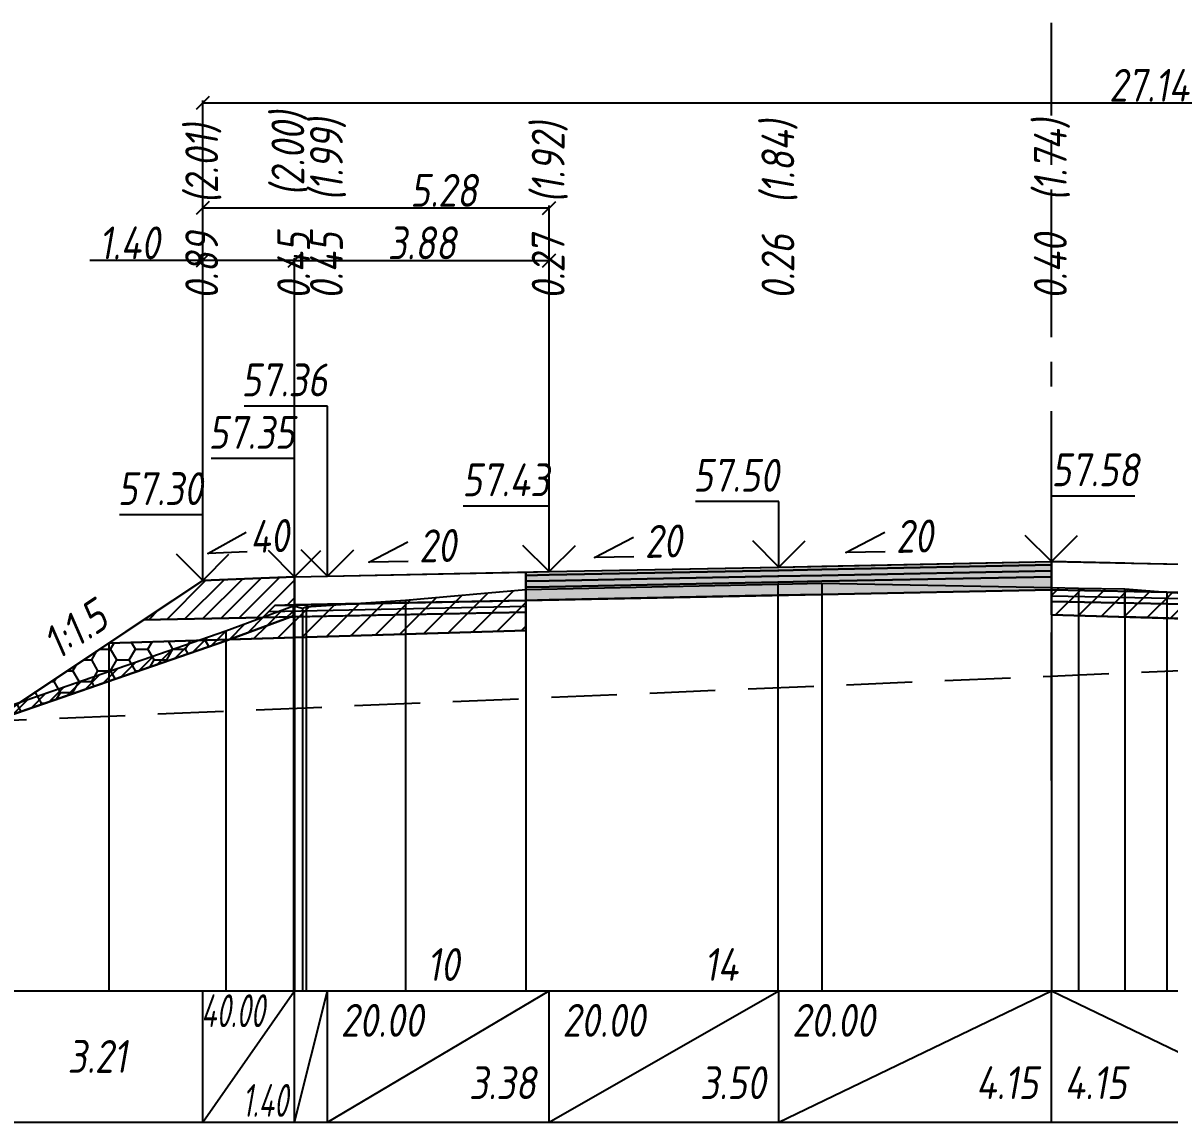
# Model space of a CAD drawing. Extents: x -717 to 1451, y -133302 to 233.
# Drawn here: x 110 to 197.3, y -69966 to -69882.3 of the extents above; entities that cross this region are included whole.
import ezdxf
from ezdxf.enums import TextEntityAlignment as Align

# ---------------------------------------------------------------- set-up
doc = ezdxf.new("R2010")
doc.units = 0
doc.linetypes.add('осевая2', pattern=[1.125, 0.75, -0.125, 0.125, -0.125])
doc.linetypes.add('штриховая', pattern=[0.75, 0.5, -0.25])
for name, color, linetype in [('Интерполированный поперечник', 2, 'Continuous'), ('Код_514', 1, 'Continuous'), ('Контур_0', 7, 'Continuous'), ('Контур_2521', 7, 'Continuous'), ('Контур_2564', 7, 'Continuous'), ('Контур_2660', 7, 'Continuous'), ('Контур_2665', 7, 'Continuous'), ('Контур_400', 7, 'Continuous'), ('Контур_508', 7, 'Continuous'), ('Контур_512', 7, 'Continuous'), ('Контур_513', 7, 'Continuous'), ('Красный поперечник', 1, 'Continuous'), ('Объём_2501', 7, 'Continuous'), ('Объём_2564', 7, 'Continuous'), ('Объём_2650', 7, 'Continuous'), ('Объём_2660', 7, 'Continuous'), ('Объём_2661', 7, 'Continuous'), ('Объём_2665', 7, 'Continuous'), ('Объём_2666', 7, 'Continuous'), ('Объём_2753', 7, 'Continuous'), ('Ось', 1, 'осевая2'), ('Откосы', 7, 'Continuous'), ('Отметки покрытия', 7, 'Continuous'), ('Рабочие отметки', 7, 'Continuous'), ('Рабочие отметки доп.', 7, 'Continuous'), ('Слои выравнивания', 7, 'Continuous'), ('Таблица', 7, 'Continuous'), ('Уклоны проезжей части', 7, 'Continuous'), ('Черный поперечник', 3, 'Continuous')]:
    doc.layers.add(name, color=color, linetype=linetype)
for name, color, linetype, true_color in [('Контур_2540', 2, 'Continuous', 0xffff00), ('Контур_2560', 2, 'Continuous', 0xffff00), ('Контур_2561', 7, 'Continuous', 0xff8040), ('Контур_2562', 3, 'Continuous', 0x00ff00), ('Контур_2563', 7, 'Continuous', 0xff8000), ('Контур_2570', 7, 'Continuous', 0x80ff00), ('Контур_2725', 7, 'Continuous', 0x323232), ('Контур_2736', 4, 'Continuous', 0x00ffff), ('Контур_2760', 7, 'Continuous', 0x323232), ('Контур_2761', 7, 'Continuous', 0x323232), ('Контур_2762', 7, 'Continuous', 0x323232), ('Контур_2763', 7, 'Continuous', 0x323232), ('Контур_402', 7, 'Continuous', 0xff6464), ('Контур_703', 4, 'Continuous', 0x00ffff), ('Объём_2500', 7, 'Continuous', 0xc0c0c0), ('Объём_2520', 7, 'Continuous', 0x80ffff), ('Объём_2540', 2, 'Continuous', 0xffff00), ('Объём_2560', 2, 'Continuous', 0xffff00), ('Объём_2561', 7, 'Continuous', 0xff8040), ('Объём_2562', 3, 'Continuous', 0x00ff00), ('Объём_2563', 7, 'Continuous', 0xff8000), ('Объём_2570', 7, 'Continuous', 0x80ff00), ('Объём_2600', 7, 'Continuous', 0x808000), ('Объём_2746', 2, 'Continuous', 0xffff00)]:
    doc.layers.add(name, color=color, linetype=linetype, true_color=true_color)
doc.styles.get("Standard").update_dxf_attribs({"font": 'txt', "height": 2.5})
doc.styles.add('М', font='romand.shx', dxfattribs={"width": 0.8, "oblique": 10, "height": 2.5})
doc.dimstyles.get("Standard").update_dxf_attribs({"dimtxt": 0.18, "dimasz": 0.18, "dimexe": 0.18, "dimexo": 0.0625, "dimgap": 0.09, "dimtad": 0, "dimtih": 1, "dimtoh": 1, "dimdec": 4, "dimzin": 0, "dimdsep": 46, "dimtxsty": 'Standard', "dimcen": 0.09, "dimadec": 0, "dimazin": 0, "dimtfac": 1, "dimtdec": 4, "dimtofl": 0, "dimtmove": 0, "dimatfit": 3, "dimfxl": 1, "dimtolj": 1, "dimtzin": 0, "dimarcsym": 0})

# ---------------------------------------------------------------- blocks, each defined once
blk = doc.blocks.new('_Oblique')
at = {"color": 0, "linetype": 'ByBlock', "lineweight": -2}
blk.add_line((-0.5, -0.5), (0.5, 0.5), dxfattribs=at)
blk = doc.blocks.new('*D2973')
at = {"color": 0, "lineweight": -2, "transparency": 16777216}
for p, q in [((123.712, -69900.374), (115.117, -69900.374)), ((123.712, -69924.744), (123.712, -69900.194)), ((130.712, -69900.374), (123.712, -69900.374)), ((130.712, -69924.464), (130.712, -69900.194))]:
    blk.add_line(p, q, dxfattribs=at)
at = {"layer": 'Defpoints', "color": 0, "transparency": 16777216}
for p in [(130.712, -69900.374), (123.712, -69924.807), (130.712, -69924.527)]:
    blk.add_point(p, dxfattribs=at)
at = {"color": 0, "lineweight": -2, "transparency": 16777216, "rotation": 180}
blk.add_blockref('_Oblique', (123.712, -69900.374), dxfattribs=at)
at = {"color": 0, "lineweight": -2, "transparency": 16777216}
blk.add_blockref('_Oblique', (130.712, -69900.374), dxfattribs=at)
at = {"color": 0, "transparency": 16777216, "insert": (118.122, -69899.034), "char_height": 2.5, "width": 0.69, "attachment_point": 5, "style": 'М'}
blk.add_mtext('\\A1;1.40', dxfattribs=at)
blk = doc.blocks.new('*D2975')
at = {"color": 0, "lineweight": -2, "transparency": 16777216}
for p, q in [((130.712, -69924.464), (130.712, -69900.194)), ((130.712, -69900.374), (150.099, -69900.374)), ((150.099, -69924.077), (150.099, -69900.194))]:
    blk.add_line(p, q, dxfattribs=at)
at = {"layer": 'Defpoints', "color": 0, "transparency": 16777216}
for p in [(150.099, -69900.374), (150.099, -69924.139), (130.712, -69924.527)]:
    blk.add_point(p, dxfattribs=at)
at = {"color": 0, "lineweight": -2, "transparency": 16777216, "rotation": 180}
blk.add_blockref('_Oblique', (130.712, -69900.374), dxfattribs=at)
at = {"color": 0, "lineweight": -2, "transparency": 16777216}
blk.add_blockref('_Oblique', (150.099, -69900.374), dxfattribs=at)
at = {"color": 0, "transparency": 16777216, "insert": (140.405, -69899.034), "char_height": 2.5, "width": 0.78, "attachment_point": 5, "style": 'М'}
blk.add_mtext('\\A1;3.88', dxfattribs=at)
blk = doc.blocks.new('*D2978')
at = {"color": 0, "lineweight": -2, "transparency": 16777216}
for p, q in [((123.712, -69924.744), (123.712, -69896.194)), ((150.099, -69924.077), (150.099, -69896.194)), ((123.712, -69896.374), (150.099, -69896.374))]:
    blk.add_line(p, q, dxfattribs=at)
at = {"layer": 'Defpoints', "color": 0, "transparency": 16777216}
for p in [(150.099, -69896.374), (150.099, -69924.139), (123.712, -69924.807)]:
    blk.add_point(p, dxfattribs=at)
at = {"color": 0, "lineweight": -2, "transparency": 16777216, "rotation": 180}
blk.add_blockref('_Oblique', (123.712, -69896.374), dxfattribs=at)
at = {"color": 0, "lineweight": -2, "transparency": 16777216}
blk.add_blockref('_Oblique', (150.099, -69896.374), dxfattribs=at)
at = {"color": 0, "transparency": 16777216, "insert": (142.069, -69895.034), "char_height": 2.5, "width": 0.78, "attachment_point": 5, "style": 'М'}
blk.add_mtext('\\A1;5.28', dxfattribs=at)
blk = doc.blocks.new('*D2979')
at = {"color": 0, "lineweight": -2, "transparency": 16777216}
for p, q in [((123.712, -69924.744), (123.712, -69888.194)), ((259.432, -69924.873), (259.432, -69888.194)), ((123.712, -69888.374), (259.432, -69888.374))]:
    blk.add_line(p, q, dxfattribs=at)
at = {"layer": 'Defpoints', "color": 0, "transparency": 16777216}
for p in [(259.432, -69888.374), (123.712, -69924.807), (259.432, -69924.936)]:
    blk.add_point(p, dxfattribs=at)
at = {"color": 0, "lineweight": -2, "transparency": 16777216, "rotation": 180}
blk.add_blockref('_Oblique', (123.712, -69888.374), dxfattribs=at)
at = {"color": 0, "lineweight": -2, "transparency": 16777216}
blk.add_blockref('_Oblique', (259.432, -69888.374), dxfattribs=at)
at = {"color": 0, "transparency": 16777216, "insert": (195.791, -69887.034), "char_height": 2.5, "width": 0.9, "attachment_point": 5, "style": 'М'}
blk.add_mtext('\\A1;27.14', dxfattribs=at)

msp = doc.modelspace()

# ---------------------------------------------------------------- hatches: boundary and pattern name
at = {"layer": 'Объём_2563'}
h = msp.add_hatch(dxfattribs=at)
h.set_pattern_fill('ANSI31', color=256, scale=0.3)
h.paths.add_polyline_path([(123.712, -69924.744), (130.712, -69924.464), (130.712, -69926.614), (129.212, -69926.644), (128.294, -69927.563), (119.212, -69927.744)])
at = {"layer": 'Объём_2570'}
h = msp.add_hatch(dxfattribs=at)
h.set_pattern_fill('ANSI31', color=256, scale=0.2)
h.paths.add_polyline_path([(130.619, -69927.442), (125.474, -69929.336), (107.646, -69935.496), (107.646, -69934.746), (125.474, -69928.586), (130.619, -69926.692)])
at = {"layer": 'Объём_2600'}
h = msp.add_hatch(dxfattribs=at)
h.set_pattern_fill('ANSI31', color=6, scale=0.4)
h.paths.add_polyline_path([(148.31, -69928.563), (125.734, -69929.24), (130.619, -69927.442), (130.619, -69926.692), (131.304, -69926.853), (131.593, -69926.762), (139.149, -69926.248), (148.31, -69925.442)])
h = msp.add_hatch(dxfattribs=at)
h.set_pattern_fill('ANSI31', color=6, scale=0.4)
h.paths.add_polyline_path([(211.027, -69927.247), (214.923, -69928.159), (188.349, -69927.362), (188.349, -69925.287), (190.412, -69925.328), (193.945, -69925.373), (197.144, -69925.632), (211.027, -69926.497)])
h = msp.add_hatch(dxfattribs=at)
h.set_pattern_fill('HONEY', color=5, scale=0.3)
h.paths.add_polyline_path([(125.474, -69929.336), (105.305, -69936.305), (105.305, -69935.555), (107.646, -69935.455), (116.555, -69929.515), (125.734, -69929.24)])
at = {"layer": 'Слои выравнивания'}
for color, points in [(2, [(148.31, -69924.112), (150.099, -69924.077), (167.511, -69923.728), (167.599, -69923.727), (170.854, -69923.661), (188.349, -69923.312), (188.349, -69923.562), (170.854, -69923.911), (167.599, -69923.977), (167.511, -69923.978), (150.099, -69924.327), (148.31, -69924.362)]), (3, [(148.31, -69924.362), (150.099, -69924.327), (167.511, -69923.978), (167.599, -69923.977), (170.854, -69923.911), (188.349, -69923.562), (188.349, -69924.012), (170.854, -69924.361), (167.599, -69924.427), (167.511, -69924.428), (150.099, -69924.777), (148.31, -69924.812)]), (4, [(148.31, -69924.812), (150.099, -69924.777), (167.511, -69924.428), (167.599, -69924.427), (170.854, -69924.361), (188.349, -69924.012), (188.349, -69924.462), (170.854, -69924.811), (167.599, -69924.877), (167.511, -69924.878), (150.099, -69925.227), (148.31, -69925.262)]), (5, [(148.31, -69925.262), (150.099, -69925.227), (167.511, -69924.878), (167.599, -69924.877), (170.854, -69924.811), (188.349, -69924.462), (188.349, -69925.462), (170.854, -69925.811), (167.599, -69925.877), (167.511, -69925.878), (150.099, -69926.227), (148.31, -69926.262)])]:
    msp.add_hatch(color=color, dxfattribs=at).paths.add_polyline_path(points)

# ---------------------------------------------------------------- linework, layer by layer
at = {"layer": 'Интерполированный поперечник', "linetype": 'штриховая', "ltscale": 10, "flags": 128}
msp.add_lwpolyline([(105.305, -69935.555), (227.834, -69930.349)], dxfattribs=at)
at = {"layer": 'Код_514'}
for p, q in [((123.712, -69966), (123.712, -69956)), ((123.712, -69966), (130.712, -69956)), ((130.712, -69966), (130.712, -69956)), ((130.712, -69966), (133.212, -69956)), ((133.212, -69966), (133.212, -69956)), ((133.212, -69966), (150.099, -69956)), ((150.099, -69966), (150.099, -69956)), ((150.099, -69966), (167.599, -69956)), ((167.599, -69966), (167.599, -69956)), ((167.599, -69966), (188.349, -69956)), ((188.349, -69966), (188.349, -69956)), ((188.349, -69956), (209.099, -69966))]:
    msp.add_line(p, q, dxfattribs=at)
at = {"layer": 'Контур_0', "color": 18, "true_color": 0x000000, "flags": 128}
for points in [[(133.212, -69926.564), (130.712, -69926.614), (130.712, -69924.464), (148.31, -69924.112), (148.31, -69926.262), (133.212, -69926.564), (133.212, -69926.564)], [(249.932, -69926.693), (188.349, -69925.462), (188.349, -69923.312), (252.432, -69924.593), (252.432, -69926.743), (249.932, -69926.693), (249.932, -69926.693)], [(252.432, -69927.643), (188.349, -69926.362), (188.349, -69925.462), (253.932, -69926.773), (254.851, -69927.692), (252.432, -69927.643), (252.432, -69927.643)], [(119.212, -69927.744), (128.294, -69927.563), (129.212, -69926.644), (130.712, -69926.614)], [(129.212, -69926.644), (148.31, -69926.262), (148.31, -69927.162), (128.294, -69927.563), (129.212, -69926.644), (129.212, -69926.644)]]:
    msp.add_lwpolyline(points, dxfattribs=at)
at = {"layer": 'Контур_2521', "color": 18, "true_color": 0x000000, "flags": 128}
for points in [[(128.753, -69927.103), (148.31, -69926.712)], [(188.349, -69925.912), (254.391, -69927.232)]]:
    msp.add_lwpolyline(points, dxfattribs=at)
at = {"layer": 'Контур_2540', "flags": 128}
for points in [[(188.349, -69927.362), (188.349, -69926.362), (263.932, -69927.873), (266.69, -69929.712), (188.349, -69927.362), (188.349, -69927.362)], [(148.31, -69928.563), (116.555, -69929.515), (119.212, -69927.744), (148.31, -69927.162), (148.31, -69928.563), (148.31, -69928.563)]]:
    msp.add_lwpolyline(points, dxfattribs=at)
at = {"layer": 'Контур_2560', "flags": 128}
msp.add_lwpolyline([(123.712, -69924.744), (123.712, -69924.744), (123.712, -69924.744), (130.712, -69924.464)], dxfattribs=at)
at = {"layer": 'Контур_2561', "flags": 128}
msp.add_lwpolyline([(130.712, -69924.464), (130.712, -69924.464), (123.712, -69924.744), (123.712, -69924.744), (130.712, -69924.464)], dxfattribs=at)
at = {"layer": 'Контур_2562', "flags": 128}
msp.add_lwpolyline([(123.712, -69924.744), (123.712, -69924.744), (123.712, -69924.744), (123.712, -69924.744), (123.712, -69924.744)], dxfattribs=at)
at = {"layer": 'Контур_2563', "flags": 128}
msp.add_lwpolyline([(123.712, -69924.744), (130.712, -69924.464), (130.712, -69926.614), (129.212, -69926.644), (128.294, -69927.563), (119.212, -69927.744), (123.712, -69924.744), (123.712, -69924.744)], dxfattribs=at)
at = {"layer": 'Контур_2564', "flags": 128}
msp.add_lwpolyline([(123.712, -69924.744), (130.712, -69924.464)], dxfattribs=at)
at = {"layer": 'Контур_2570', "flags": 128}
msp.add_lwpolyline([(105.305, -69936.305), (125.474, -69929.336), (130.619, -69927.442), (130.619, -69926.692), (131.304, -69926.853), (131.593, -69926.762), (139.149, -69926.248), (148.31, -69925.442), (167.511, -69925.024), (170.854, -69924.946), (188.349, -69925.287), (190.412, -69925.328), (193.945, -69925.373), (197.144, -69925.632), (211.027, -69926.497)], dxfattribs=at)
at = {"layer": 'Контур_2660', "flags": 128}
for points in [[(188.349, -69927.362), (266.69, -69929.712)], [(116.555, -69929.515), (148.31, -69928.563)]]:
    msp.add_lwpolyline(points, dxfattribs=at)
at = {"layer": 'Контур_2665', "flags": 128}
msp.add_lwpolyline([(123.712, -69924.744), (123.712, -69924.744)], dxfattribs=at)
at = {"layer": 'Контур_2725', "flags": 128}
msp.add_lwpolyline([(148.31, -69926.262), (150.099, -69926.227), (167.511, -69925.878), (167.599, -69925.877), (170.854, -69925.811), (188.349, -69925.462)], dxfattribs=at)
at = {"layer": 'Контур_2736', "flags": 128}
msp.add_lwpolyline([(123.712, -69924.744), (107.646, -69935.455)], dxfattribs=at)
at = {"layer": 'Контур_2760', "flags": 128}
msp.add_lwpolyline([(148.31, -69924.112), (150.099, -69924.077), (167.511, -69923.728), (167.599, -69923.727), (170.854, -69923.661), (188.349, -69923.312)], dxfattribs=at)
at = {"layer": 'Контур_2761', "flags": 128}
msp.add_lwpolyline([(148.31, -69924.362), (150.099, -69924.327), (167.511, -69923.978), (167.599, -69923.977), (170.854, -69923.911), (188.349, -69923.562)], dxfattribs=at)
at = {"layer": 'Контур_2762', "flags": 128}
msp.add_lwpolyline([(148.31, -69924.812), (150.099, -69924.777), (167.511, -69924.428), (167.599, -69924.427), (170.854, -69924.361), (188.349, -69924.012)], dxfattribs=at)
at = {"layer": 'Контур_2763', "flags": 128}
msp.add_lwpolyline([(148.31, -69925.262), (150.099, -69925.227), (167.511, -69924.878), (167.599, -69924.877), (170.854, -69924.811), (188.349, -69924.462)], dxfattribs=at)
at = {"layer": 'Контур_400', "flags": 128}
for points in [[(130.712, -69924.464), (133.212, -69924.414), (133.212, -69924.414), (150.099, -69924.077), (150.099, -69924.077), (150.099, -69924.077), (150.099, -69924.077), (167.599, -69923.727), (188.349, -69923.312)], [(188.349, -69923.312), (209.099, -69923.727), (226.599, -69924.077), (226.599, -69924.077), (226.599, -69924.077), (226.599, -69924.077), (244.099, -69924.427), (249.932, -69924.543), (252.432, -69924.593)]]:
    msp.add_lwpolyline(points, dxfattribs=at)
at = {"layer": 'Контур_402', "flags": 128}
msp.add_lwpolyline([(116.555, -69929.515), (148.31, -69928.563), (148.31, -69926.262), (188.349, -69925.462), (188.349, -69927.362), (266.69, -69929.712)], dxfattribs=at)
at = {"layer": 'Контур_508', "flags": 128}
msp.add_lwpolyline([(107.646, -69935.455), (116.555, -69929.515), (148.31, -69928.563), (148.31, -69926.262), (188.349, -69925.462), (188.349, -69927.362), (266.69, -69929.712), (267.617, -69930.33), (267.617, -69931.531), (271.367, -69934.031), (271.367, -69933.83), (273.367, -69933.83), (273.367, -69934.031), (277.117, -69931.531), (277.117, -69930.33), (278.647, -69929.309)], dxfattribs=at)
at = {"layer": 'Контур_512', "flags": 128}
for points in [[(188.349, -69927.362), (266.69, -69929.712), (267.617, -69930.33), (267.617, -69931.531), (271.367, -69934.031), (271.367, -69933.83), (273.367, -69933.83), (273.367, -69934.031), (277.117, -69931.531), (277.117, -69930.33), (278.647, -69929.309)], [(107.646, -69935.455), (116.555, -69929.515), (148.31, -69928.563)]]:
    msp.add_lwpolyline(points, dxfattribs=at)
at = {"layer": 'Контур_513', "flags": 128}
msp.add_lwpolyline([(107.646, -69935.455), (116.555, -69929.515), (148.31, -69928.563), (148.31, -69926.262), (188.349, -69925.462), (188.349, -69927.362), (266.69, -69929.712), (267.617, -69930.33), (267.617, -69931.531), (271.367, -69934.031), (271.367, -69933.83), (273.367, -69933.83), (273.367, -69934.031), (277.117, -69931.531), (277.117, -69930.33), (278.647, -69929.309)], dxfattribs=at)
at = {"layer": 'Контур_703', "flags": 128}
msp.add_lwpolyline([(123.712, -69924.744), (107.646, -69935.455)], dxfattribs=at)
at = {"layer": 'Красный поперечник'}
for p, q in [((133.212, -69924.414), (150.099, -69924.077)), ((150.099, -69924.077), (167.599, -69923.727)), ((167.599, -69923.727), (188.349, -69923.312)), ((188.349, -69923.312), (209.099, -69923.727)), ((107.646, -69935.455), (123.712, -69924.744)), ((123.712, -69924.744), (130.712, -69924.464)), ((130.712, -69924.464), (133.212, -69924.414)), ((188.349, -69927.362), (188.349, -69956)), ((148.31, -69928.563), (148.31, -69956)), ((116.555, -69929.515), (116.555, -69956))]:
    msp.add_line(p, q, dxfattribs=at)
at = {"layer": 'Объём_2500', "color": 18, "true_color": 0x000000, "flags": 128}
for points in [[(133.212, -69926.564), (130.712, -69926.614), (130.712, -69924.464), (148.31, -69924.112), (148.31, -69926.262), (133.212, -69926.564), (133.212, -69926.564)], [(133.212, -69926.564), (130.712, -69926.614), (130.712, -69924.464), (148.31, -69924.112), (148.31, -69926.262), (133.212, -69926.564), (133.212, -69926.564)], [(249.932, -69926.693), (188.349, -69925.462), (188.349, -69923.312), (252.432, -69924.593), (252.432, -69926.743), (249.932, -69926.693), (249.932, -69926.693)]]:
    msp.add_lwpolyline(points, dxfattribs=at)
at = {"layer": 'Объём_2501', "flags": 128}
for points in [[(130.712, -69924.464), (133.212, -69924.414), (133.212, -69924.414), (150.099, -69924.077), (150.099, -69924.077), (150.099, -69924.077), (150.099, -69924.077), (167.599, -69923.727), (188.349, -69923.312)], [(130.712, -69924.464), (133.212, -69924.414), (133.212, -69924.414), (150.099, -69924.077)], [(188.349, -69923.312), (209.099, -69923.727), (226.599, -69924.077), (226.599, -69924.077), (226.599, -69924.077), (226.599, -69924.077), (244.099, -69924.427), (249.932, -69924.543), (252.432, -69924.593)]]:
    msp.add_lwpolyline(points, dxfattribs=at)
at = {"layer": 'Объём_2520', "color": 250, "flags": 128}
for points in [[(252.432, -69927.643), (188.349, -69926.362), (188.349, -69925.462), (253.932, -69926.773), (254.851, -69927.692), (252.432, -69927.643), (252.432, -69927.643)], [(129.212, -69926.644), (148.31, -69926.262), (148.31, -69927.162), (128.294, -69927.563), (129.212, -69926.644), (129.212, -69926.644)], [(129.212, -69926.644), (148.31, -69926.262), (148.31, -69927.162), (128.294, -69927.563), (129.212, -69926.644), (129.212, -69926.644)]]:
    msp.add_lwpolyline(points, dxfattribs=at)
at = {"layer": 'Объём_2540', "flags": 128}
for points in [[(188.349, -69927.362), (188.349, -69926.362), (263.932, -69927.873), (266.69, -69929.712), (188.349, -69927.362), (188.349, -69927.362)], [(148.31, -69928.563), (116.555, -69929.515), (119.212, -69927.744), (148.31, -69927.162), (148.31, -69928.563), (148.31, -69928.563)], [(148.31, -69928.563), (116.555, -69929.515), (119.212, -69927.744), (148.31, -69927.162), (148.31, -69928.563), (148.31, -69928.563)]]:
    msp.add_lwpolyline(points, dxfattribs=at)
at = {"layer": 'Объём_2560', "flags": 128}
msp.add_lwpolyline([(123.712, -69924.744), (123.712, -69924.744), (123.712, -69924.744), (130.712, -69924.464)], dxfattribs=at)
msp.add_lwpolyline([(123.712, -69924.744), (123.712, -69924.744), (123.712, -69924.744), (130.712, -69924.464)], dxfattribs=at)
at = {"layer": 'Объём_2561', "flags": 128}
msp.add_lwpolyline([(130.712, -69924.464), (130.712, -69924.464), (123.712, -69924.744), (123.712, -69924.744), (130.712, -69924.464)], dxfattribs=at)
msp.add_lwpolyline([(130.712, -69924.464), (130.712, -69924.464), (123.712, -69924.744), (123.712, -69924.744), (130.712, -69924.464)], dxfattribs=at)
at = {"layer": 'Объём_2562', "flags": 128}
msp.add_lwpolyline([(123.712, -69924.744), (123.712, -69924.744), (123.712, -69924.744), (123.712, -69924.744), (123.712, -69924.744)], dxfattribs=at)
msp.add_lwpolyline([(123.712, -69924.744), (123.712, -69924.744), (123.712, -69924.744), (123.712, -69924.744), (123.712, -69924.744)], dxfattribs=at)
at = {"layer": 'Объём_2563', "color": 250, "flags": 128}
msp.add_lwpolyline([(123.712, -69924.744), (130.712, -69924.464), (130.712, -69926.614), (129.212, -69926.644), (128.294, -69927.563), (119.212, -69927.744), (123.712, -69924.744), (123.712, -69924.744)], dxfattribs=at)
msp.add_lwpolyline([(123.712, -69924.744), (130.712, -69924.464), (130.712, -69926.614), (129.212, -69926.644), (128.294, -69927.563), (119.212, -69927.744), (123.712, -69924.744), (123.712, -69924.744)], dxfattribs=at)
at = {"layer": 'Объём_2564', "flags": 128}
msp.add_lwpolyline([(123.712, -69924.744), (130.712, -69924.464)], dxfattribs=at)
msp.add_lwpolyline([(123.712, -69924.744), (130.712, -69924.464)], dxfattribs=at)
at = {"layer": 'Объём_2570', "flags": 128}
msp.add_lwpolyline([(130.619, -69927.442), (125.474, -69929.336), (107.646, -69935.496), (107.646, -69934.746), (125.474, -69928.586), (130.619, -69926.692), (130.619, -69927.442), (130.619, -69927.442)], dxfattribs=at)
msp.add_lwpolyline([(130.619, -69927.442), (125.474, -69929.336), (107.646, -69935.496), (107.646, -69934.746), (125.474, -69928.586), (130.619, -69926.692), (130.619, -69927.442), (130.619, -69927.442)], dxfattribs=at)
at = {"layer": 'Объём_2600', "color": 5, "flags": 128}
msp.add_lwpolyline([(125.474, -69929.336), (105.305, -69936.305), (105.305, -69935.555), (107.646, -69935.455), (116.555, -69929.515), (125.734, -69929.24), (125.474, -69929.336), (125.474, -69929.336)], dxfattribs=at)
msp.add_lwpolyline([(125.474, -69929.336), (105.305, -69936.305), (105.305, -69935.555), (107.646, -69935.455), (116.555, -69929.515), (125.734, -69929.24), (125.474, -69929.336), (125.474, -69929.336)], dxfattribs=at)
at = {"layer": 'Объём_2650', "color": 6, "flags": 128}
for points in [[(148.31, -69928.563), (125.734, -69929.24), (130.619, -69927.442), (130.619, -69926.692), (131.304, -69926.853), (131.593, -69926.762), (139.149, -69926.248), (148.31, -69925.442), (148.31, -69928.563), (148.31, -69928.563)], [(148.31, -69928.563), (125.734, -69929.24), (130.619, -69927.442), (130.619, -69926.692), (131.304, -69926.853), (131.593, -69926.762), (139.149, -69926.248), (148.31, -69925.442), (148.31, -69928.563), (148.31, -69928.563)], [(211.027, -69927.247), (214.923, -69928.159), (188.349, -69927.362), (188.349, -69925.287), (190.412, -69925.328), (193.945, -69925.373), (197.144, -69925.632), (211.027, -69926.497), (211.027, -69927.247), (211.027, -69927.247)]]:
    msp.add_lwpolyline(points, dxfattribs=at)
at = {"layer": 'Объём_2660', "flags": 128}
for points in [[(188.349, -69927.362), (266.69, -69929.712)], [(116.555, -69929.515), (148.31, -69928.563)], [(116.555, -69929.515), (148.31, -69928.563)]]:
    msp.add_lwpolyline(points, dxfattribs=at)
at = {"layer": 'Объём_2661', "flags": 128}
msp.add_lwpolyline([(123.712, -69924.744), (107.646, -69935.455)], dxfattribs=at)
msp.add_lwpolyline([(123.712, -69924.744), (107.646, -69935.455)], dxfattribs=at)
at = {"layer": 'Объём_2665', "flags": 128}
msp.add_lwpolyline([(123.712, -69924.744), (123.712, -69924.744)], dxfattribs=at)
msp.add_lwpolyline([(123.712, -69924.744), (123.712, -69924.744)], dxfattribs=at)
at = {"layer": 'Объём_2666', "flags": 128}
msp.add_lwpolyline([(123.712, -69924.744), (107.646, -69935.455)], dxfattribs=at)
msp.add_lwpolyline([(123.712, -69924.744), (107.646, -69935.455)], dxfattribs=at)
at = {"layer": 'Объём_2746', "flags": 128}
for points in [[(131.593, -69926.762), (139.149, -69926.248), (148.31, -69925.442), (148.31, -69928.563), (125.734, -69929.24), (130.619, -69927.442), (130.619, -69926.692), (131.304, -69926.853), (131.593, -69926.762), (131.593, -69926.762)], [(131.593, -69926.762), (139.149, -69926.248), (148.31, -69925.442), (148.31, -69928.563), (125.734, -69929.24), (130.619, -69927.442), (130.619, -69926.692), (131.304, -69926.853), (131.593, -69926.762), (131.593, -69926.762)], [(211.027, -69927.247), (214.923, -69928.159), (193.945, -69927.529), (193.945, -69925.373), (197.144, -69925.632), (211.027, -69926.497), (211.027, -69927.247), (211.027, -69927.247)]]:
    msp.add_lwpolyline(points, dxfattribs=at)
at = {"layer": 'Объём_2753', "flags": 128}
for points in [[(148.31, -69924.112), (148.31, -69924.112)], [(148.31, -69924.112), (148.31, -69924.112)], [(193.945, -69923.423), (188.349, -69923.312)]]:
    msp.add_lwpolyline(points, dxfattribs=at)
at = {"layer": 'Ось', "ltscale": 15}
msp.add_line((188.349, -69939.971), (188.349, -69882.282), dxfattribs=at)
at = {"layer": 'Отметки покрытия', "color": 1}
for p, q in [((133.212, -69911.464), (126.862, -69911.464)), ((133.212, -69924.414), (133.212, -69911.464)), ((130.712, -69915.464), (124.362, -69915.464)), ((130.712, -69924.464), (130.712, -69915.464)), ((167.599, -69918.727), (161.249, -69918.727)), ((167.599, -69923.727), (167.599, -69918.727)), ((188.349, -69923.312), (188.349, -69918.312)), ((188.349, -69918.312), (194.699, -69918.312)), ((123.712, -69919.744), (117.362, -69919.744)), ((123.712, -69924.744), (123.712, -69919.744)), ((150.099, -69919.077), (143.549, -69919.077)), ((150.099, -69924.077), (150.099, -69919.077)), ((188.349, -69923.312), (186.349, -69921.312)), ((188.349, -69923.312), (190.349, -69921.312)), ((133.212, -69924.414), (131.212, -69922.414)), ((133.212, -69924.414), (135.212, -69922.414)), ((150.099, -69924.077), (148.099, -69922.077)), ((150.099, -69924.077), (152.099, -69922.077)), ((167.599, -69923.727), (165.599, -69921.727)), ((167.599, -69923.727), (169.599, -69921.727)), ((123.712, -69924.744), (121.712, -69922.744)), ((123.712, -69924.744), (125.712, -69922.744)), ((130.712, -69924.464), (128.712, -69922.464)), ((130.712, -69924.464), (132.712, -69922.464))]:
    msp.add_line(p, q, dxfattribs=at)
at = {"layer": 'Слои выравнивания'}
for p, q in [((148.31, -69924.112), (148.31, -69956)), ((188.349, -69923.312), (188.349, -69956)), ((130.712, -69924.464), (130.712, -69956))]:
    msp.add_line(p, q, dxfattribs=at)
at = {"layer": 'Слои выравнивания', "color": 2, "flags": 128}
msp.add_lwpolyline([(148.31, -69924.112), (150.099, -69924.077), (167.511, -69923.728), (167.599, -69923.727), (170.854, -69923.661), (188.349, -69923.312), (188.349, -69923.562), (170.854, -69923.911), (167.599, -69923.977), (167.511, -69923.978), (150.099, -69924.327), (148.31, -69924.362)], close=True, dxfattribs=at)
at = {"layer": 'Слои выравнивания', "color": 3, "flags": 128}
msp.add_lwpolyline([(148.31, -69924.362), (150.099, -69924.327), (167.511, -69923.978), (167.599, -69923.977), (170.854, -69923.911), (188.349, -69923.562), (188.349, -69924.012), (170.854, -69924.361), (167.599, -69924.427), (167.511, -69924.428), (150.099, -69924.777), (148.31, -69924.812)], close=True, dxfattribs=at)
at = {"layer": 'Слои выравнивания', "color": 4, "flags": 128}
msp.add_lwpolyline([(148.31, -69924.812), (150.099, -69924.777), (167.511, -69924.428), (167.599, -69924.427), (170.854, -69924.361), (188.349, -69924.012), (188.349, -69924.462), (170.854, -69924.811), (167.599, -69924.877), (167.511, -69924.878), (150.099, -69925.227), (148.31, -69925.262)], close=True, dxfattribs=at)
at = {"layer": 'Слои выравнивания', "color": 5, "flags": 128}
msp.add_lwpolyline([(148.31, -69925.262), (150.099, -69925.227), (167.511, -69924.878), (167.599, -69924.877), (170.854, -69924.811), (188.349, -69924.462), (188.349, -69925.462), (170.854, -69925.811), (167.599, -69925.877), (167.511, -69925.878), (150.099, -69926.227), (148.31, -69926.262)], close=True, dxfattribs=at)
at = {"layer": 'Таблица'}
for p, q in [((82.646, -69956), (303.647, -69956)), ((82.646, -69966), (303.647, -69966))]:
    msp.add_line(p, q, dxfattribs=at)
at = {"layer": 'Уклоны проезжей части', "color": 1, "flags": 128}
for points in [[(127.09, -69922.567), (124.092, -69922.687), (127.03, -69921.068)], [(156.557, -69922.949), (153.558, -69923.009), (156.527, -69921.449)], [(175.682, -69922.566), (172.683, -69922.626), (175.652, -69921.067)], [(139.364, -69923.293), (136.365, -69923.353), (139.334, -69921.793)]]:
    msp.add_lwpolyline(points, dxfattribs=at)
at = {"layer": 'Черный поперечник', "color": 7}
for p, q in [((167.511, -69925.024), (167.511, -69956)), ((170.854, -69924.946), (170.854, -69956)), ((148.31, -69925.442), (148.31, -69956)), ((188.349, -69925.287), (188.349, -69956)), ((190.412, -69925.328), (190.412, -69956)), ((193.945, -69925.373), (193.945, -69956)), ((197.144, -69925.632), (197.144, -69956)), ((130.619, -69926.692), (130.619, -69956)), ((131.593, -69926.762), (131.593, -69956)), ((139.149, -69926.248), (139.149, -69956)), ((131.304, -69926.853), (131.304, -69956)), ((125.474, -69928.586), (125.474, -69956))]:
    msp.add_line(p, q, dxfattribs=at)
at = {"layer": 'Черный поперечник', "flags": 128}
msp.add_lwpolyline([(105.305, -69935.555), (125.474, -69928.586), (130.619, -69926.692), (131.304, -69926.853), (131.593, -69926.762), (139.149, -69926.248), (148.31, -69925.442), (167.511, -69925.024), (170.854, -69924.946), (188.349, -69925.287), (190.412, -69925.328), (193.945, -69925.373), (197.144, -69925.632), (211.027, -69926.497), (215.913, -69927.64), (223.818, -69929.72), (226.956, -69930.506), (227.834, -69930.349), (231.61, -69929.643), (237.468, -69929.021), (252.089, -69929.527), (261.806, -69929.749), (274.788, -69929.431), (303.647, -69928.522)], dxfattribs=at)

# ---------------------------------------------------------------- texts
at = {"layer": 'Код_514', "style": 'М', "oblique": 10}
for s, width, p in [('40.00', 0.6, (123.577, -69956.271)), ('20.00', 0.8, (134.212, -69957)), ('20.00', 0.8, (151.099, -69957)), ('20.00', 0.8, (168.599, -69957))]:
    msp.add_text(s, height=2.5, dxfattribs=dict(at, width=width)).set_placement(p, align=Align.TOP_LEFT)
at = {"layer": 'Код_514', "style": 'М', "oblique": 10, "width": 0.8}
msp.add_text('3.21', height=2.5, dxfattribs=at).set_placement((115.679, -69961), align=Align.MIDDLE_CENTER)
at = {"layer": 'Код_514', "style": 'М', "oblique": 10}
for s, width, p in [('3.38', 0.8, (149.099, -69965)), ('3.50', 0.8, (166.599, -69965)), ('4.15', 0.8, (187.349, -69965)), ('1.40', 0.6, (130.199, -69966.351))]:
    msp.add_text(s, height=2.5, dxfattribs=dict(at, width=width)).set_placement(p, align=Align.BOTTOM_RIGHT)
at = {"layer": 'Код_514', "style": 'М', "oblique": 10, "width": 0.8}
msp.add_text('4.15', height=2.5, dxfattribs=at).set_placement((189.349, -69965), align=Align.BOTTOM_LEFT)
at = {"layer": 'Откосы', "color": 1, "style": 'М', "oblique": 10, "width": 0.8}
for s, rotation, p in [('40', 2.29061, (128.877, -69923.37)), ('20', 1.14576, (158.829, -69923.758)), ('20', 1.14576, (177.954, -69923.376)), ('20', 1.14576, (141.635, -69924.102)), ('1:1.5', 33.69007, (115.124, -69930.124))]:
    msp.add_text(s, height=2.5, rotation=rotation, dxfattribs=at).set_placement(p, align=Align.BOTTOM_CENTER)
at = {"layer": 'Отметки покрытия', "color": 1, "style": 'М', "oblique": 10, "width": 0.8}
for s, p in [('57.36', (133.212, -69911.472)), ('57.35', (130.712, -69915.472)), ('57.43', (150.099, -69919.084)), ('57.50', (167.599, -69918.734)), ('57.30', (123.712, -69919.752))]:
    msp.add_text(s, height=2.5, dxfattribs=at).set_placement(p, align=Align.BOTTOM_RIGHT)
msp.add_text('57.58', height=2.5, dxfattribs=at).set_placement((188.349, -69918.319), align=Align.BOTTOM_LEFT)
at = {"layer": 'Рабочие отметки', "color": 1, "style": 'М', "oblique": 10, "width": 0.8}
for s, p in [('0.45', (130.634, -69903.343)), ('0.45', (133.134, -69903.343)), ('0.89', (123.634, -69903.343)), ('0.27', (150.021, -69903.343)), ('0.26', (167.521, -69903.343)), ('0.40', (188.271, -69903.343))]:
    msp.add_text(s, height=2.5, rotation=90, dxfattribs=at).set_placement(p, align=Align.MIDDLE_LEFT)
at = {"layer": 'Рабочие отметки доп.', "color": 1, "style": 'М', "oblique": 10, "width": 0.8}
for s, p in [('(2.00)', (130.196, -69895.454)), ('(2.01)', (123.634, -69896.043)), ('(1.99)', (133.134, -69895.843)), ('(1.92)', (150.021, -69895.993)), ('(1.84)', (167.521, -69896.043)), ('(1.74)', (188.271, -69895.843))]:
    msp.add_text(s, height=2.5, rotation=90, dxfattribs=at).set_placement(p, align=Align.MIDDLE_LEFT)
at = {"layer": 'Слои выравнивания', "style": 'М', "oblique": 10, "width": 0.8}
for s, p in [('10', (142.029, -69956)), ('14', (163.192, -69956))]:
    msp.add_text(s, height=2.5, dxfattribs=at).set_placement(p, align=Align.BOTTOM_CENTER)

# ---------------------------------------------------------------- dimensions: what is measured, and where the dimension line sits
at = {"color": 5}
for base, p2, picture, middle in [((259.432, -69888.374), (259.432, -69924.936), '*D2979', (195.791, -69888.374)), ((150.099, -69896.374), (150.099, -69924.139), '*D2978', (142.069, -69896.374)), ((130.712, -69900.374), (130.712, -69924.527), '*D2973', (118.122, -69900.374))]:
    dim = msp.add_linear_dim(base=base, p1=(123.712, -69924.807), p2=p2, angle=180, dimstyle='Standard', override={"dimtxt": 2.5, "dimasz": 1, "dimtad": 1, "dimdec": 2, "dimlfac": 0.2, "dimtxsty": 'М', "dimblk1": 'Oblique', "dimblk2": 'Oblique', "dimsah": 1}, dxfattribs=at)
    dim.commit()
    dim.dimension.update_dxf_attribs({"geometry": picture, "text_midpoint": middle, "dimtype": 160})
dim = msp.add_linear_dim(base=(150.099, -69900.374), p1=(130.712, -69924.527), p2=(150.099, -69924.139), angle=180, dimstyle='Standard', override={"dimtxt": 2.5, "dimasz": 1, "dimtad": 1, "dimdec": 2, "dimlfac": 0.2, "dimtxsty": 'М', "dimblk1": 'Oblique', "dimblk2": 'Oblique', "dimsah": 1}, dxfattribs=at)
dim.commit()
dim.dimension.update_dxf_attribs({"geometry": '*D2975', "text_midpoint": (140.405, -69899.034)})

doc.saveas('drawing.dxf')
